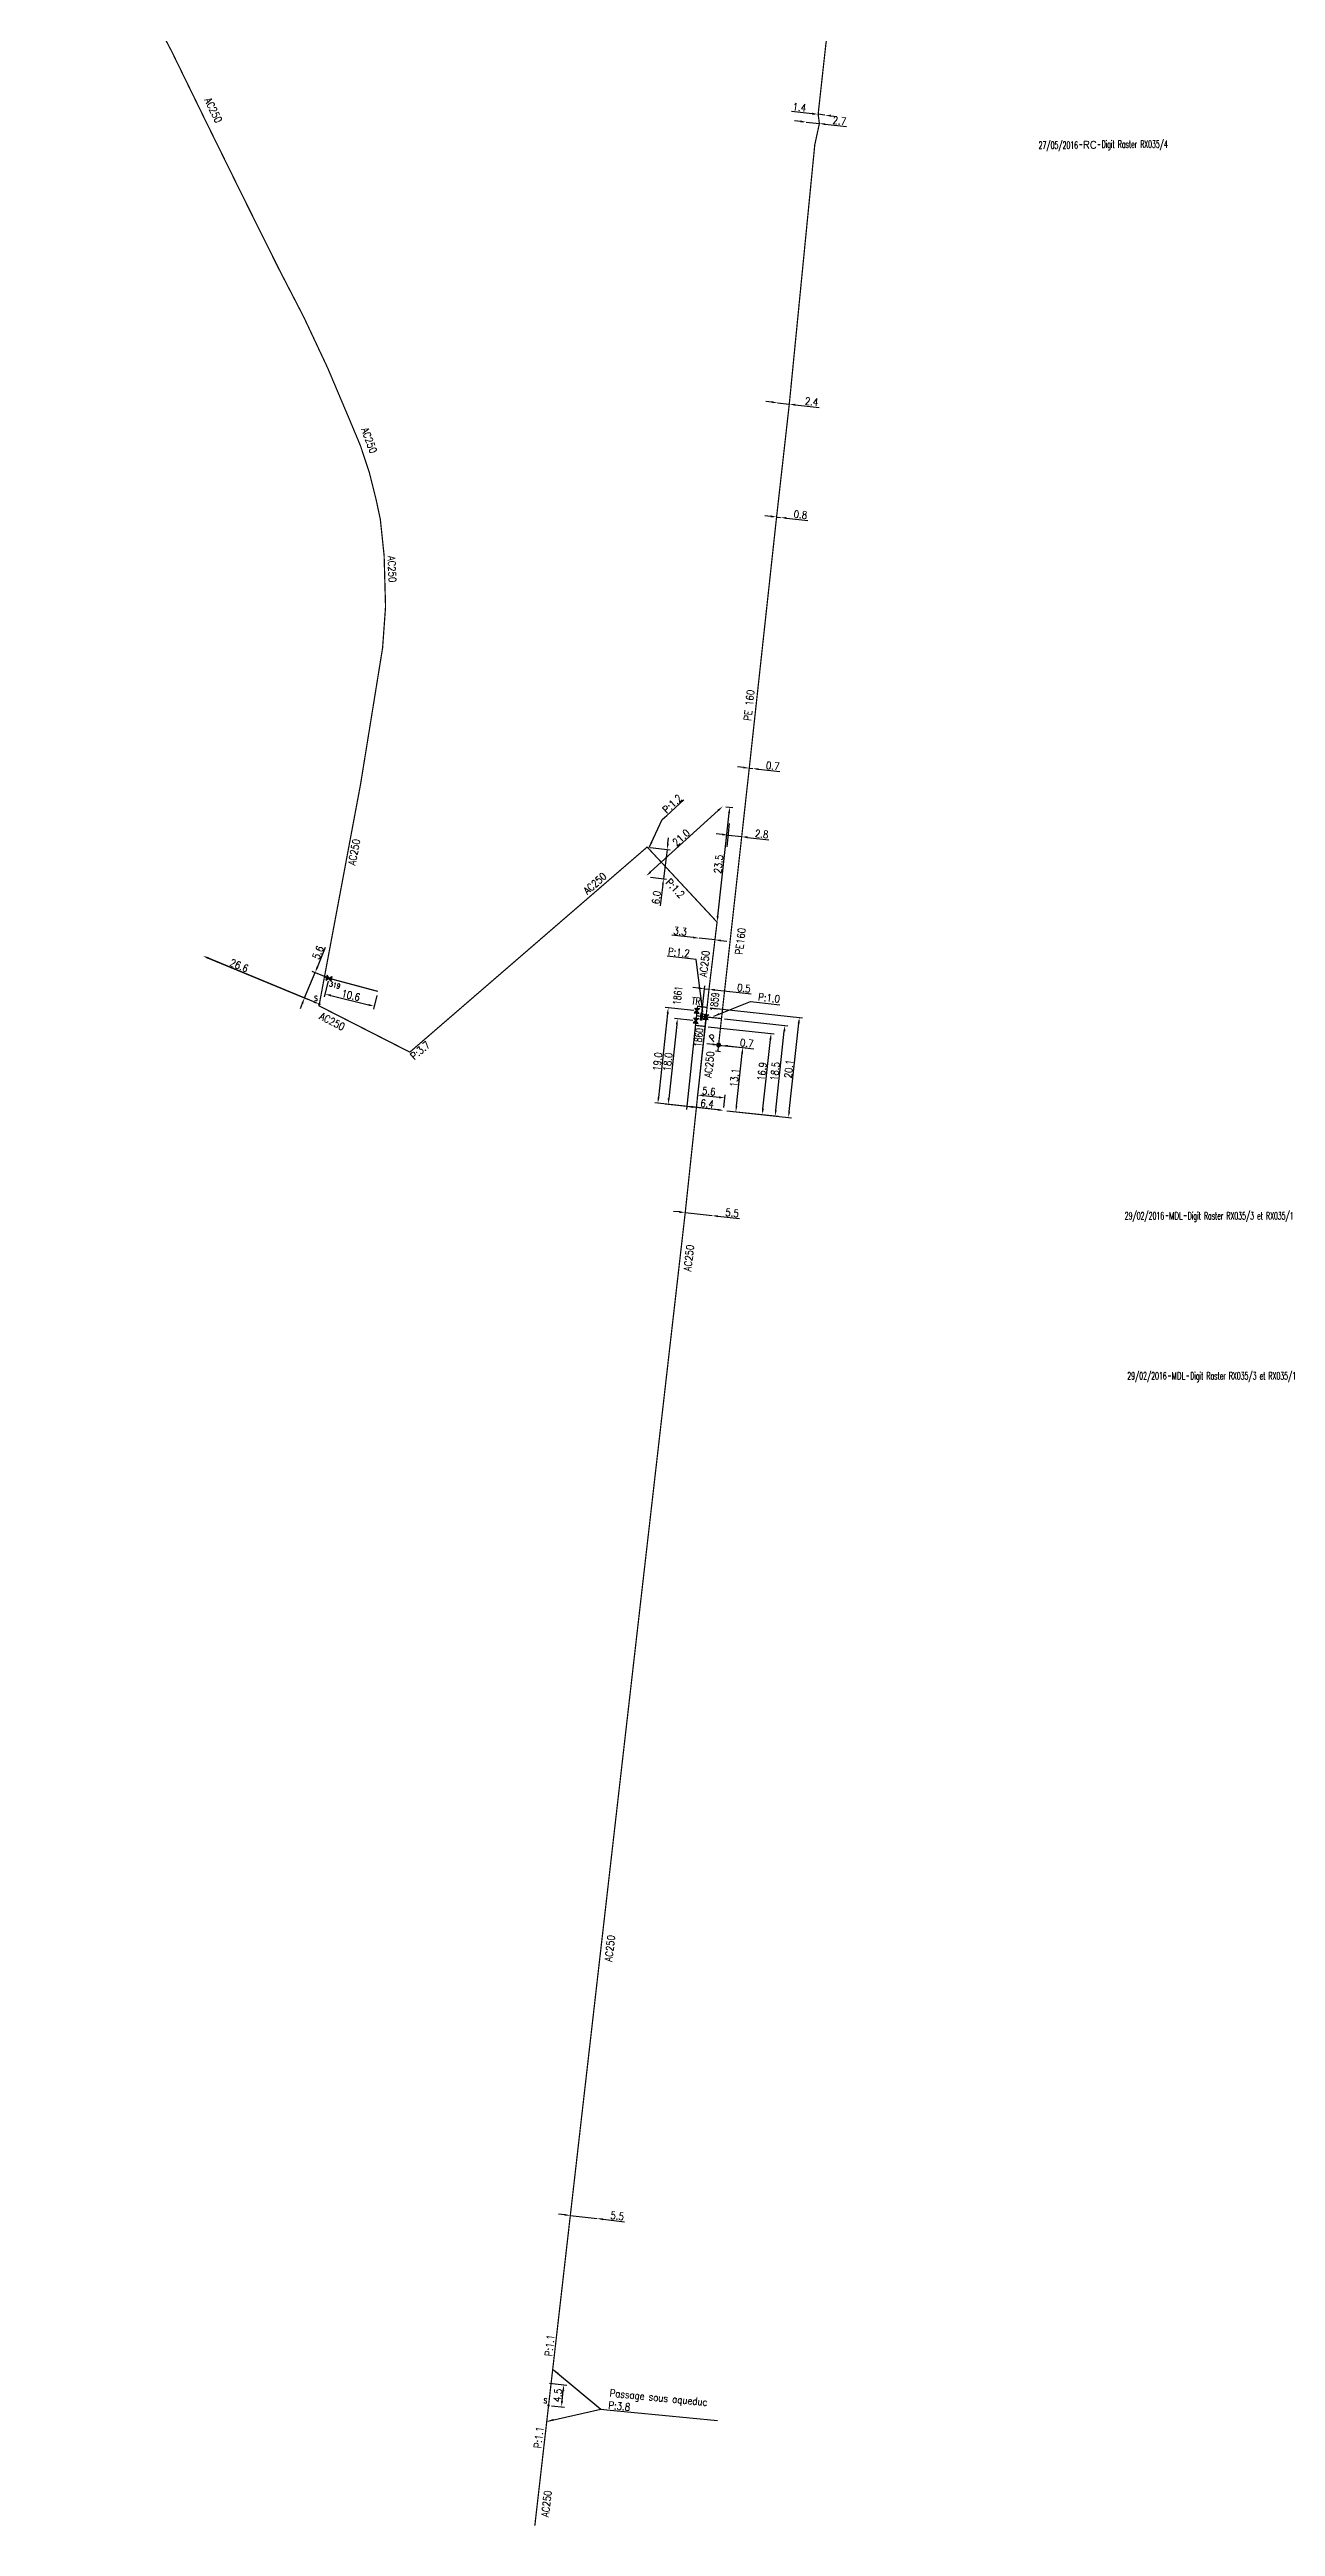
# Model space of a CAD drawing. Header units: millimetres. Extents: x 151000 to 151988, y 126000 to 127000.
# Drawn here: x 151739 to 151988, y 126000 to 126503 of the extents above; entities that cross this region are included whole.
import ezdxf
from ezdxf.enums import TextEntityAlignment as Align

# ---------------------------------------------------------------- set-up
doc = ezdxf.new("R2010")
doc.units = ezdxf.units.MM
doc.layers.get('0').update_dxf_attribs({"linetype": 'CONTINUOUS'})
for name, color, linetype in [('G_120', 4, 'CONTINUOUS'), ('G_300', 7, 'CONTINUOUS'), ('G_340', 7, 'CONTINUOUS'), ('G_910', 7, 'CONTINUOUS')]:
    doc.layers.add(name, color=color, linetype=linetype)
doc.styles.add('G_ROMANS', font='ROMANS.SHX', dxfattribs={"width": 0.75})
doc.styles.get("Standard").update_dxf_attribs({"font": 'romans.shx', "width": 0.85})
doc.linetypes.add('G_CROSS_COUNTRY', pattern='A,8,-7.08,["CROSS COUNTRY",Standard,S=1,R=0,X=-6.34,Y=-0.5],-7.08', length=22.16)
doc.linetypes.add('G_typB_AP', pattern='A,5,-0.3,["o",Standard,S=1.5,R=0,X=0,Y=-0.5],-1.65', length=6.95)
doc.linetypes.add('G_typB_PE', pattern='A,5,-0.3,["o",Standard,S=1.5,R=0,X=0,Y=-0.5],-1.65', length=6.95)
doc.dimstyles.get("Standard").update_dxf_attribs({"dimtxt": 1.5, "dimasz": 1.2, "dimexe": 0.625, "dimexo": 0.625, "dimgap": 0.25, "dimtad": 1, "dimdec": 1, "dimzin": 0, "dimdsep": 46, "dimtxsty": 'Standard', "dimcen": -0.5, "dimadec": 0, "dimazin": 0, "dimtfac": 1, "dimtdec": 1, "dimtmove": 0, "dimatfit": 3, "dimfxl": 0, "dimtolj": 1, "dimtzin": 0, "dimarcsym": 0})

# ---------------------------------------------------------------- blocks, each defined once
blk = doc.blocks.new('*D0')
at = {"layer": 'G_120', "color": 0, "linetype": 'Continuous', "lineweight": -2, "transparency": 16777216}
for p, q in [((151843.43, 126063.22), (151842.23, 126063.35)), ((151844.62, 126063.08), (151850.08, 126062.46)), ((151851.28, 126062.32), (151855.62, 126061.82))]:
    blk.add_line(p, q, dxfattribs=at)
at = {"layer": 'G_120', "color": 0, "linetype": 'Continuous', "transparency": 16777216}
for points in [[(151843.45, 126063.41), (151843.4, 126063.02), (151844.62, 126063.08)], [(151851.3, 126062.52), (151851.25, 126062.12), (151850.08, 126062.46)]]:
    blk.add_solid(points, dxfattribs=at)
at = {"layer": 'G_120', "color": 0, "linetype": 'Continuous', "transparency": 16777216, "insert": (151854.16, 126063), "char_height": 1.5, "attachment_point": 5, "rotation": 353.48}
blk.add_mtext('\\A1;5.5', dxfattribs=at)
blk = doc.blocks.new('G_300_11')
at = {"color": 0, "linetype": 'Continuous', "const_width": 0.248, "flags": 128}
blk.add_lwpolyline([(-0.13, 0, 1), (0.13, 0, 1)], format="xyb", close=True, dxfattribs=at)
at = {"linetype": 'Continuous', "style": 'G_ROMANS', "width": 0.75}
blk.add_attdef('S', text='', height=1, dxfattribs=at).set_placement((0, 1.35), align=Align.MIDDLE_CENTER)
at = {"color": 0, "linetype": 'Continuous', "width": 0.75, "flags": 3}
for tag, p in [('DEF_LEG', (0, -5)), ('DEF_COUP', (0, -7.5)), ('DEF_TYPE', (0, -10))]:
    blk.add_attdef(tag, text='', height=1.2, dxfattribs=at).set_placement(p, align=Align.MIDDLE)
blk = doc.blocks.new('*D2')
at = {"layer": 'G_300', "color": 0, "linetype": 'Continuous', "lineweight": -2, "transparency": 16777216}
for p, q in [((151840.41, 126028.99), (151843.93, 126028.58)), ((151840.82, 126024.41), (151843.42, 126024.11)), ((151842.94, 126025.38), (151843.18, 126027.46))]:
    blk.add_line(p, q, dxfattribs=at)
at = {"layer": 'G_300', "color": 0, "linetype": 'Continuous', "transparency": 16777216}
for points in [[(151842.74, 126025.4), (151843.14, 126025.35), (151842.8, 126024.18)], [(151842.98, 126027.48), (151843.38, 126027.44), (151843.31, 126028.65)]]:
    blk.add_solid(points, dxfattribs=at)
at = {"layer": 'G_300', "color": 0, "linetype": 'Continuous', "transparency": 16777216, "insert": (151842.06, 126026.53), "char_height": 1.5, "attachment_point": 5, "rotation": 83.4811}
blk.add_mtext('\\A1;4.5', dxfattribs=at)
blk = doc.blocks.new('*D3')
at = {"layer": 'G_120', "color": 0, "linetype": 'Continuous', "lineweight": -2, "transparency": 16777216}
for p, q in [((151866.78, 126267.05), (151865.59, 126267.18)), ((151867.98, 126266.92), (151873.44, 126266.31)), ((151874.63, 126266.18), (151878.98, 126265.7))]:
    blk.add_line(p, q, dxfattribs=at)
at = {"layer": 'G_120', "color": 0, "linetype": 'Continuous', "transparency": 16777216}
for points in [[(151866.81, 126267.25), (151866.76, 126266.85), (151867.98, 126266.92)], [(151874.66, 126266.38), (151874.61, 126265.98), (151873.44, 126266.31)]]:
    blk.add_solid(points, dxfattribs=at)
at = {"layer": 'G_120', "color": 0, "linetype": 'Continuous', "transparency": 16777216, "insert": (151877.51, 126266.87), "char_height": 1.5, "attachment_point": 5, "rotation": 353.6717}
blk.add_mtext('\\A1;5.5', dxfattribs=at)
blk = doc.blocks.new('*D4')
at = {"layer": 'G_120', "color": 0, "linetype": 'Continuous', "lineweight": -2, "transparency": 16777216}
for p, q in [((151869.6, 126322.84), (151865.25, 126323.31)), ((151874.02, 126322.36), (151870.79, 126322.71)), ((151875.21, 126322.23), (151876.41, 126322.1))]:
    blk.add_line(p, q, dxfattribs=at)
at = {"layer": 'G_120', "color": 0, "linetype": 'Continuous', "transparency": 16777216}
for points in [[(151869.62, 126323.04), (151869.58, 126322.64), (151870.79, 126322.71)], [(151875.24, 126322.43), (151875.19, 126322.03), (151874.02, 126322.36)]]:
    blk.add_solid(points, dxfattribs=at)
at = {"layer": 'G_120', "color": 0, "linetype": 'Continuous', "transparency": 16777216, "insert": (151866.93, 126324.13), "char_height": 1.5, "attachment_point": 5, "rotation": 353.8231}
blk.add_mtext('\\A1;3.3', dxfattribs=at)
blk = doc.blocks.new('*D5')
at = {"layer": 'G_120', "color": 0, "linetype": 'Continuous', "lineweight": -2, "transparency": 16777216}
blk.add_line((151874.7, 126348.68), (151860.95, 126336.16), dxfattribs=at)
at = {"layer": 'G_120', "color": 0, "linetype": 'Continuous', "transparency": 16777216}
for points in [[(151874.56, 126348.83), (151874.83, 126348.53), (151875.59, 126349.49)], [(151860.81, 126336.31), (151861.08, 126336.01), (151860.06, 126335.35)]]:
    blk.add_solid(points, dxfattribs=at)
at = {"layer": 'G_120', "color": 0, "linetype": 'Continuous', "transparency": 16777216, "insert": (151867.15, 126343.16), "char_height": 1.5, "attachment_point": 5, "rotation": 42.3145}
blk.add_mtext('\\A1;21.0', dxfattribs=at)
blk = doc.blocks.new('*D6')
at = {"layer": 'G_120', "color": 0, "linetype": 'Continuous', "lineweight": -2, "transparency": 16777216}
for p, q in [((151860.86, 126341.16), (151864.92, 126340.66)), ((151864.45, 126341.93), (151864.59, 126343.12)), ((151864.3, 126340.74), (151863.58, 126334.78)), ((151860.95, 126335.1), (151864.2, 126334.7)), ((151863.43, 126333.59), (151862.91, 126329.31))]:
    blk.add_line(p, q, dxfattribs=at)
at = {"layer": 'G_120', "color": 0, "linetype": 'Continuous', "transparency": 16777216}
for points in [[(151864.25, 126341.95), (151864.65, 126341.9), (151864.3, 126340.74)], [(151863.23, 126333.61), (151863.63, 126333.56), (151863.58, 126334.78)]]:
    blk.add_solid(points, dxfattribs=at)
at = {"layer": 'G_120', "color": 0, "linetype": 'Continuous', "transparency": 16777216, "insert": (151862.11, 126330.97), "char_height": 1.5, "attachment_point": 5, "rotation": 83.0623}
blk.add_mtext('\\A1;6.0', dxfattribs=at)
blk = doc.blocks.new('*D7')
at = {"layer": 'G_120', "color": 0, "linetype": 'Continuous', "lineweight": -2, "transparency": 16777216}
for p, q in [((151874.59, 126327.16), (151876.9, 126348.14)), ((151876.21, 126349.42), (151877.65, 126349.26))]:
    blk.add_line(p, q, dxfattribs=at)
at = {"layer": 'G_120', "color": 0, "linetype": 'Continuous', "transparency": 16777216}
for points in [[(151876.7, 126348.16), (151877.1, 126348.11), (151877.03, 126349.33)], [(151874.39, 126327.19), (151874.78, 126327.14), (151874.45, 126325.97)]]:
    blk.add_solid(points, dxfattribs=at)
at = {"layer": 'G_120', "color": 0, "linetype": 'Continuous', "transparency": 16777216, "insert": (151874.75, 126337.76), "char_height": 1.5, "attachment_point": 5, "rotation": 83.7023}
blk.add_mtext('\\A1;23.5', dxfattribs=at)
blk = doc.blocks.new('*D8')
at = {"layer": 'G_300', "color": 0, "linetype": 'Continuous', "lineweight": -2, "transparency": 16777216}
for p, q in [((151793.2, 126316.83), (151794.88, 126320.87)), ((151770.53, 126318.87), (151791.17, 126310.31)), ((151794.98, 126314.79), (151792.16, 126315.96)), ((151790.6, 126310.55), (151792.74, 126315.72)), ((151790.14, 126309.44), (151789.68, 126308.33))]:
    blk.add_line(p, q, dxfattribs=at)
at = {"layer": 'G_300', "color": 0, "linetype": 'Continuous', "transparency": 16777216}
for points in [[(151793.02, 126316.9), (151793.39, 126316.75), (151792.74, 126315.72)], [(151789.95, 126309.51), (151790.32, 126309.36), (151790.6, 126310.55)]]:
    blk.add_solid(points, dxfattribs=at)
at = {"layer": 'G_300', "color": 0, "linetype": 'Continuous', "transparency": 16777216, "insert": (151793.34, 126319.78), "char_height": 1.5, "attachment_point": 5, "rotation": 67.4783}
blk.add_mtext('\\A1;5.6', dxfattribs=at)
blk = doc.blocks.new('*D9')
at = {"layer": 'G_300', "color": 0, "linetype": 'Continuous', "lineweight": -2, "transparency": 16777216}
blk.add_line((151792.49, 126309.76), (151771.06, 126318.65), dxfattribs=at)
at = {"layer": 'G_300', "color": 0, "linetype": 'Continuous', "transparency": 16777216}
for points in [[(151771.14, 126318.83), (151770.99, 126318.46), (151769.95, 126319.11)], [(151792.57, 126309.94), (151792.42, 126309.57), (151793.6, 126309.3)]]:
    blk.add_solid(points, dxfattribs=at)
at = {"layer": 'G_300', "color": 0, "linetype": 'Continuous', "transparency": 16777216, "insert": (151777.3, 126317.14), "char_height": 1.5, "attachment_point": 5, "rotation": 337.4783}
blk.add_mtext('\\A1;26.6', dxfattribs=at)
blk = doc.blocks.new('*D10')
at = {"layer": 'G_300', "color": 0, "linetype": 'Continuous', "lineweight": -2, "transparency": 16777216}
for p, q in [((151795.41, 126313.95), (151794.61, 126310.75)), ((151795.93, 126311.06), (151803.59, 126309.16)), ((151805.3, 126311.08), (151804.6, 126308.26))]:
    blk.add_line(p, q, dxfattribs=at)
at = {"layer": 'G_300', "color": 0, "linetype": 'Continuous', "transparency": 16777216}
for points in [[(151795.97, 126311.26), (151795.88, 126310.87), (151794.76, 126311.35)], [(151803.64, 126309.35), (151803.54, 126308.97), (151804.75, 126308.87)]]:
    blk.add_solid(points, dxfattribs=at)
at = {"layer": 'G_300', "color": 0, "linetype": 'Continuous', "transparency": 16777216, "insert": (151800, 126311.08), "char_height": 1.5, "attachment_point": 5, "rotation": 346.0475}
blk.add_mtext('\\A1;10.6', dxfattribs=at)
blk = doc.blocks.new('G_300_04')
at = {"linetype": 'Continuous'}
h = blk.add_hatch(color=0, dxfattribs=at)
h.paths.add_polyline_path([(-0.5, 0.5), (-0.5, -0.5), (0, 0)])
h.paths.add_polyline_path([(0.5, 0.5), (0, 0), (0.5, -0.5)])
at = {"color": 0, "linetype": 'Continuous', "flags": 128}
blk.add_lwpolyline([(-0.5, -0.5), (0.5, 0.5), (0.5, -0.5), (-0.5, 0.5)], close=True, dxfattribs=at)
at = {"color": 0, "linetype": 'Continuous', "width": 0.75}
blk.add_attdef('NUM', text='', height=1, dxfattribs=at).set_placement((0, 1.78), align=Align.MIDDLE_CENTER)
at = {"color": 0, "linetype": 'Continuous', "width": 0.75, "flags": 3}
for tag, p in [('DEF_LEG', (0, -5)), ('DEF_COUP', (0, -7.5)), ('DEF_TYPE', (0, -10))]:
    blk.add_attdef(tag, text='', height=1.2, dxfattribs=at).set_placement(p, align=Align.MIDDLE)
blk = doc.blocks.new('GIS_MODF')
at = {"color": 0, "linetype": 'Continuous', "flags": 128}
for points in [[(-2.18, -0.01), (-1.68, -0.01)], [(1.52, -0.01), (2.02, -0.01)]]:
    blk.add_lwpolyline(points, dxfattribs=at)
at = {"color": 0, "linetype": 'Continuous', "width": 0.5}
blk.add_attdef('DATE', text='', height=1.5, dxfattribs=at).set_placement((-2.5, -0.8), align=Align.RIGHT)
at = {"color": 0, "linetype": 'Continuous', "width": 1.771291}
blk.add_attdef('USER', text='', height=1.5, dxfattribs=at).set_placement((-1.51, -0.8), (1.28, -0.8), align=Align.FIT)
at = {"color": 0, "linetype": 'Continuous', "width": 0.5}
blk.add_attdef('DESC', (2.29, -0.8), '', height=1.5, dxfattribs=at)
blk = doc.blocks.new('*D16')
at = {"layer": 'G_340', "color": 0, "linetype": 'Continuous', "lineweight": -2, "transparency": 16777216}
for p, q in [((151873.57, 126301.12), (151872.37, 126301.25)), ((151874.76, 126300.99), (151875.45, 126300.92)), ((151876.65, 126300.79), (151881.96, 126300.21))]:
    blk.add_line(p, q, dxfattribs=at)
at = {"layer": 'G_340', "color": 0, "linetype": 'Continuous', "transparency": 16777216}
for points in [[(151873.59, 126301.32), (151873.54, 126300.92), (151874.76, 126300.99)], [(151876.67, 126300.98), (151876.63, 126300.59), (151875.45, 126300.92)]]:
    blk.add_solid(points, dxfattribs=at)
at = {"layer": 'G_340', "color": 0, "linetype": 'Continuous', "transparency": 16777216, "insert": (151880.49, 126301.38), "char_height": 1.5, "attachment_point": 5, "rotation": 353.8218}
blk.add_mtext('\\A1;0.7', dxfattribs=at)
blk = doc.blocks.new('*D17')
at = {"layer": 'G_120', "color": 0, "linetype": 'Continuous', "lineweight": -2, "transparency": 16777216}
for p, q in [((151879.81, 126357.38), (151878.62, 126357.52)), ((151881, 126357.25), (151881.7, 126357.18)), ((151882.89, 126357.04), (151887.24, 126356.56))]:
    blk.add_line(p, q, dxfattribs=at)
at = {"layer": 'G_120', "color": 0, "linetype": 'Continuous', "transparency": 16777216}
for points in [[(151879.83, 126357.58), (151879.79, 126357.19), (151881, 126357.25)], [(151882.91, 126357.24), (151882.87, 126356.85), (151881.7, 126357.18)]]:
    blk.add_solid(points, dxfattribs=at)
at = {"layer": 'G_120', "color": 0, "linetype": 'Continuous', "transparency": 16777216, "insert": (151885.77, 126357.73), "char_height": 1.5, "attachment_point": 5, "rotation": 353.7023}
blk.add_mtext('\\A1;0.7', dxfattribs=at)
blk = doc.blocks.new('*D18')
at = {"layer": 'G_120', "color": 0, "linetype": 'Continuous', "lineweight": -2, "transparency": 16777216}
for p, q in [((151875.49, 126343.78), (151874.29, 126343.91)), ((151876.68, 126343.64), (151879.46, 126343.34)), ((151879.53, 126343.96), (151879.53, 126343.96)), ((151880.65, 126343.2), (151885, 126342.72))]:
    blk.add_line(p, q, dxfattribs=at)
at = {"layer": 'G_120', "color": 0, "linetype": 'Continuous', "transparency": 16777216}
for points in [[(151875.51, 126343.98), (151875.46, 126343.58), (151876.68, 126343.64)], [(151880.68, 126343.4), (151880.63, 126343), (151879.46, 126343.34)]]:
    blk.add_solid(points, dxfattribs=at)
at = {"layer": 'G_120', "color": 0, "linetype": 'Continuous', "transparency": 16777216, "insert": (151883.53, 126343.89), "char_height": 1.5, "attachment_point": 5, "rotation": 353.6673}
blk.add_mtext('\\A1;2.8', dxfattribs=at)
blk = doc.blocks.new('G_340_07')
at = {"color": 0, "linetype": 'Continuous', "const_width": 0.25, "flags": 128}
blk.add_lwpolyline([(0, 0), (1.25, 0)], dxfattribs=at)
at = {"color": 0, "linetype": 'Continuous', "flags": 128}
blk.add_lwpolyline([(1.25, -0.5), (1.25, 0.5)], dxfattribs=at)
at = {"color": 0, "linetype": 'Continuous', "style": 'G_ROMANS', "width": 0.75, "flags": 3}
for tag, p in [('DEF_LEG', (0, -5)), ('DEF_COUP', (0, -7.5)), ('DEF_TYPE', (0, -10))]:
    blk.add_attdef(tag, text='', height=1.2, dxfattribs=at).set_placement(p, align=Align.MIDDLE)
blk = doc.blocks.new('G_300_12')
at = {"color": 0, "linetype": 'Continuous', "const_width": 0.497, "flags": 128}
blk.add_lwpolyline([(-0.25, 0, 1), (0.25, 0, 1)], format="xyb", close=True, dxfattribs=at)
at = {"color": 0, "linetype": 'Continuous', "style": 'G_ROMANS', "width": 0.75}
blk.add_text('P', height=1.5, dxfattribs=at).set_placement((0, 1.85), align=Align.MIDDLE)
at = {"color": 0, "linetype": 'Continuous', "style": 'G_ROMANS', "width": 0.75, "flags": 3}
for tag, p in [('DEF_LEG', (0, -5)), ('DEF_COUP', (0, -7.5)), ('DEF_TYPE', (0, -10))]:
    blk.add_attdef(tag, text='', height=1.2, dxfattribs=at).set_placement(p, align=Align.MIDDLE)
blk = doc.blocks.new('*D19')
at = {"layer": 'G_340', "color": 0, "linetype": 'Continuous', "lineweight": -2, "transparency": 16777216}
for p, q in [((151875.38, 126300.92), (151880.31, 126300.39)), ((151878.4, 126288.63), (151879.56, 126299.26))]:
    blk.add_line(p, q, dxfattribs=at)
at = {"layer": 'G_340', "color": 0, "linetype": 'Continuous', "transparency": 16777216}
for points in [[(151879.36, 126299.29), (151879.75, 126299.24), (151879.68, 126300.46)], [(151878.2, 126288.65), (151878.6, 126288.61), (151878.27, 126287.43)]]:
    blk.add_solid(points, dxfattribs=at)
at = {"layer": 'G_340', "color": 0, "linetype": 'Continuous', "transparency": 16777216, "insert": (151878.02, 126294.34), "char_height": 1.5, "attachment_point": 5, "rotation": 83.8218}
blk.add_mtext('\\A1;13.1', dxfattribs=at)
blk = doc.blocks.new('*D26')
at = {"layer": 'G_120', "color": 0, "linetype": 'Continuous', "lineweight": -2, "ltscale": 0.25, "transparency": 16777216}
for p, q in [((151885.56, 126431.65), (151884.37, 126431.78)), ((151886.75, 126431.52), (151889.14, 126431.25)), ((151890.33, 126431.12), (151895.18, 126430.59))]:
    blk.add_line(p, q, dxfattribs=at)
at = {"layer": 'G_120', "color": 0, "linetype": 'Continuous', "ltscale": 0.25, "transparency": 16777216}
for points in [[(151885.58, 126431.85), (151885.54, 126431.45), (151886.75, 126431.52)], [(151890.35, 126431.32), (151890.31, 126430.93), (151889.14, 126431.25)]]:
    blk.add_solid(points, dxfattribs=at)
at = {"layer": 'G_120', "color": 0, "linetype": 'Continuous', "ltscale": 0.25, "transparency": 16777216, "insert": (151893.68, 126431.76), "char_height": 1.5, "attachment_point": 5, "rotation": 353.7516}
blk.add_mtext('\\A1;2.4', dxfattribs=at)
blk = doc.blocks.new('*D31')
at = {"layer": 'G_120', "color": 0, "linetype": 'Continuous', "lineweight": -2, "transparency": 16777216}
for p, q in [((151891.38, 126488.72), (151890.18, 126488.86)), ((151892.5, 126487.97), (151892.5, 126487.97)), ((151892.57, 126488.59), (151895.25, 126488.29)), ((151896.45, 126488.16), (151900.79, 126487.68))]:
    blk.add_line(p, q, dxfattribs=at)
at = {"layer": 'G_120', "color": 0, "linetype": 'Continuous', "transparency": 16777216}
for points in [[(151891.4, 126488.92), (151891.36, 126488.52), (151892.57, 126488.59)], [(151896.47, 126488.36), (151896.42, 126487.96), (151895.25, 126488.29)]]:
    blk.add_solid(points, dxfattribs=at)
at = {"layer": 'G_120', "color": 0, "linetype": 'Continuous', "transparency": 16777216, "insert": (151899.33, 126488.85), "char_height": 1.5, "attachment_point": 5, "rotation": 353.6944}
blk.add_mtext('\\A1;2.7', dxfattribs=at)
blk = doc.blocks.new('*D32')
at = {"layer": 'G_120', "color": 0, "linetype": 'Continuous', "lineweight": -2, "transparency": 16777216}
for p, q in [((151893.8, 126490.29), (151889.58, 126490.75)), ((151896.39, 126490), (151895, 126490.16)), ((151897.58, 126489.87), (151898.77, 126489.74))]:
    blk.add_line(p, q, dxfattribs=at)
at = {"layer": 'G_120', "color": 0, "linetype": 'Continuous', "transparency": 16777216}
for points in [[(151893.83, 126490.49), (151893.78, 126490.09), (151895, 126490.16)], [(151897.6, 126490.07), (151897.56, 126489.67), (151896.39, 126490)]]:
    blk.add_solid(points, dxfattribs=at)
at = {"layer": 'G_120', "color": 0, "linetype": 'Continuous', "transparency": 16777216, "insert": (151891.2, 126491.58), "char_height": 1.5, "attachment_point": 5, "rotation": 353.6956}
blk.add_mtext('\\A1;1.4', dxfattribs=at)
blk = doc.blocks.new('*D36')
at = {"layer": 'G_300', "color": 0, "linetype": 'Continuous', "lineweight": -2, "transparency": 16777216}
for p, q in [((151872.14, 126306.08), (151870.42, 126290.21)), ((151871.68, 126290.71), (151874.87, 126290.36)), ((151875.85, 126288.32), (151876.13, 126290.85))]:
    blk.add_line(p, q, dxfattribs=at)
at = {"layer": 'G_300', "color": 0, "linetype": 'Continuous', "transparency": 16777216}
for points in [[(151871.71, 126290.9), (151871.66, 126290.51), (151870.49, 126290.83)], [(151874.89, 126290.56), (151874.84, 126290.16), (151876.06, 126290.23)]]:
    blk.add_solid(points, dxfattribs=at)
at = {"layer": 'G_300', "color": 0, "linetype": 'Continuous', "transparency": 16777216, "insert": (151872.79, 126291.59), "char_height": 1.5, "attachment_point": 5, "rotation": 353.8231}
blk.add_mtext('\\A1;5.6', dxfattribs=at)
blk = doc.blocks.new('*D37')
at = {"layer": 'G_120', "color": 0, "linetype": 'Continuous', "lineweight": -2, "transparency": 16777216}
for p, q in [((151875.97, 126306.29), (151888.87, 126304.89)), ((151886.39, 126287.76), (151888.12, 126303.77)), ((151876.41, 126287.64), (151886.88, 126286.5))]:
    blk.add_line(p, q, dxfattribs=at)
at = {"layer": 'G_120', "color": 0, "linetype": 'Continuous', "transparency": 16777216}
for points in [[(151887.92, 126303.79), (151888.32, 126303.75), (151888.25, 126304.96)], [(151886.19, 126287.78), (151886.59, 126287.74), (151886.26, 126286.57)]]:
    blk.add_solid(points, dxfattribs=at)
at = {"layer": 'G_120', "color": 0, "linetype": 'Continuous', "transparency": 16777216, "insert": (151886.23, 126295.64), "char_height": 1.5, "attachment_point": 5, "rotation": 83.8218}
blk.add_mtext('\\A1;18.5', dxfattribs=at)
blk = doc.blocks.new('*D38')
at = {"layer": 'G_120', "color": 0, "linetype": 'Continuous', "lineweight": -2, "transparency": 16777216}
for p, q in [((151872.62, 126304.7), (151886.05, 126303.24)), ((151883.78, 126288.04), (151885.3, 126302.12)), ((151876.41, 126287.64), (151884.27, 126286.78))]:
    blk.add_line(p, q, dxfattribs=at)
at = {"layer": 'G_120', "color": 0, "linetype": 'Continuous', "transparency": 16777216}
for points in [[(151885.1, 126302.14), (151885.5, 126302.1), (151885.43, 126303.31)], [(151883.58, 126288.07), (151883.98, 126288.02), (151883.65, 126286.85)]]:
    blk.add_solid(points, dxfattribs=at)
at = {"layer": 'G_120', "color": 0, "linetype": 'Continuous', "transparency": 16777216, "insert": (151883.59, 126295.61), "char_height": 1.5, "attachment_point": 5, "rotation": 83.8218}
blk.add_mtext('\\A1;16.9', dxfattribs=at)
blk = doc.blocks.new('*D39')
at = {"layer": 'G_120', "color": 0, "linetype": 'Continuous', "lineweight": -2, "transparency": 16777216}
for p, q in [((151873.04, 126308.57), (151891.8, 126306.54)), ((151889.11, 126287.47), (151891.05, 126305.41)), ((151876.41, 126287.64), (151889.6, 126286.21))]:
    blk.add_line(p, q, dxfattribs=at)
at = {"layer": 'G_120', "color": 0, "linetype": 'Continuous', "transparency": 16777216}
for points in [[(151890.85, 126305.43), (151891.25, 126305.39), (151891.18, 126306.6)], [(151888.91, 126287.49), (151889.3, 126287.45), (151888.98, 126286.28)]]:
    blk.add_solid(points, dxfattribs=at)
at = {"layer": 'G_120', "color": 0, "linetype": 'Continuous', "transparency": 16777216, "insert": (151889.04, 126296.13), "char_height": 1.5, "attachment_point": 5, "rotation": 83.8218}
blk.add_mtext('\\A1;20.1', dxfattribs=at)
blk = doc.blocks.new('*D40')
at = {"layer": 'G_300', "color": 0, "linetype": 'Continuous', "lineweight": -2, "transparency": 16777216}
for p, q in [((151870.1, 126305.31), (151868.22, 126287.89)), ((151874.59, 126287.83), (151869.48, 126288.39))]:
    blk.add_line(p, q, dxfattribs=at)
at = {"layer": 'G_300', "color": 0, "linetype": 'Continuous', "transparency": 16777216}
for points in [[(151869.5, 126288.58), (151869.46, 126288.19), (151868.28, 126288.51)], [(151874.61, 126288.03), (151874.57, 126287.63), (151875.79, 126287.7)]]:
    blk.add_solid(points, dxfattribs=at)
at = {"layer": 'G_300', "color": 0, "linetype": 'Continuous', "transparency": 16777216, "insert": (151872.44, 126289.07), "char_height": 1.5, "attachment_point": 5, "rotation": 353.8231}
blk.add_mtext('\\A1;6.4', dxfattribs=at)
blk = doc.blocks.new('*D41')
at = {"layer": 'G_120', "color": 0, "linetype": 'Continuous', "lineweight": -2, "ltscale": 0.25, "transparency": 16777216}
for p, q in [((151885.36, 126408.44), (151884.16, 126408.57)), ((151886.55, 126408.31), (151887.34, 126408.23)), ((151888.54, 126408.1), (151892.88, 126407.63))]:
    blk.add_line(p, q, dxfattribs=at)
at = {"layer": 'G_120', "color": 0, "linetype": 'Continuous', "ltscale": 0.25, "transparency": 16777216}
for points in [[(151885.38, 126408.64), (151885.33, 126408.24), (151886.55, 126408.31)], [(151888.56, 126408.3), (151888.52, 126407.9), (151887.34, 126408.23)]]:
    blk.add_solid(points, dxfattribs=at)
at = {"layer": 'G_120', "color": 0, "linetype": 'Continuous', "ltscale": 0.25, "transparency": 16777216, "insert": (151891.41, 126408.8), "char_height": 1.5, "attachment_point": 5, "rotation": 353.8718}
blk.add_mtext('\\A1;0.8', dxfattribs=at)
blk = doc.blocks.new('*D42')
at = {"layer": 'G_300', "color": 0, "linetype": 'Continuous', "lineweight": -2, "transparency": 16777216}
for p, q in [((151869.55, 126306), (151865.77, 126306.41)), ((151866.26, 126305.15), (151864.63, 126290.12)), ((151875.16, 126287.77), (151863.88, 126288.99))]:
    blk.add_line(p, q, dxfattribs=at)
at = {"layer": 'G_300', "color": 0, "linetype": 'Continuous', "transparency": 16777216}
for points in [[(151866.06, 126305.17), (151866.46, 126305.13), (151866.39, 126306.34)], [(151864.43, 126290.14), (151864.83, 126290.1), (151864.5, 126288.92)]]:
    blk.add_solid(points, dxfattribs=at)
at = {"layer": 'G_300', "color": 0, "linetype": 'Continuous', "transparency": 16777216, "insert": (151864.43, 126297.55), "char_height": 1.5, "attachment_point": 5, "rotation": 83.8231}
blk.add_mtext('\\A1;18.0', dxfattribs=at)
blk = doc.blocks.new('*D43')
at = {"layer": 'G_300', "color": 0, "linetype": 'Continuous', "lineweight": -2, "transparency": 16777216}
for p, q in [((151864.4, 126307.38), (151862.56, 126290.34)), ((151869.76, 126308.01), (151863.91, 126308.64)), ((151875.16, 126287.77), (151861.81, 126289.22))]:
    blk.add_line(p, q, dxfattribs=at)
at = {"layer": 'G_300', "color": 0, "linetype": 'Continuous', "transparency": 16777216}
for points in [[(151864.2, 126307.41), (151864.6, 126307.36), (151864.53, 126308.58)], [(151862.36, 126290.36), (151862.75, 126290.32), (151862.43, 126289.15)]]:
    blk.add_solid(points, dxfattribs=at)
at = {"layer": 'G_300', "color": 0, "linetype": 'Continuous', "transparency": 16777216, "insert": (151862.34, 126297.62), "char_height": 1.5, "attachment_point": 5, "rotation": 83.8231}
blk.add_mtext('\\A1;19.0', dxfattribs=at)
blk = doc.blocks.new('G_340_16')
at = {"linetype": 'Continuous'}
blk.add_hatch(color=0, dxfattribs=at).paths.add_polyline_path([(0.125, 0.75), (-0.125, 0.75), (-0.125, -0.75), (0.125, -0.75)])
at = {"color": 0, "linetype": 'Continuous'}
blk.add_lwpolyline([(-0.125, 0.75), (0.125, 0.75), (0.125, -0.75), (-0.125, -0.75)], close=True, dxfattribs=at)
at = {"color": 0, "linetype": 'Continuous', "width": 0.75}
for tag, height, flags, p in [('TR', 1.5, 8, (0, 3)), ('DEF_LEG', 1.2, 3, (0, -5)), ('DEF_COUP', 1.2, 3, (0, -7.5)), ('DEF_TYPE', 1.2, 3, (0, -10))]:
    blk.add_attdef(tag, text='', height=height, dxfattribs=dict(at, flags=flags)).set_placement(p, align=Align.MIDDLE)
blk = doc.blocks.new('*D44')
at = {"layer": 'G_340', "color": 0, "linetype": 'Continuous', "lineweight": -2, "transparency": 16777216}
for p, q in [((151870.69, 126312.53), (151869.5, 126312.66)), ((151871.35, 126307.42), (151871.95, 126313.03)), ((151871.89, 126312.41), (151872.81, 126312.31)), ((151874.01, 126312.18), (151881.38, 126311.38))]:
    blk.add_line(p, q, dxfattribs=at)
at = {"layer": 'G_340', "color": 0, "linetype": 'Continuous', "transparency": 16777216}
for points in [[(151870.71, 126312.73), (151870.67, 126312.34), (151871.89, 126312.41)], [(151874.03, 126312.37), (151873.99, 126311.98), (151872.81, 126312.31)]]:
    blk.add_solid(points, dxfattribs=at)
at = {"layer": 'G_340', "color": 0, "linetype": 'Continuous', "transparency": 16777216, "insert": (151879.91, 126312.54), "char_height": 1.5, "attachment_point": 5, "rotation": 353.8231}
blk.add_mtext('\\A1;0.5', dxfattribs=at)

msp = doc.modelspace()

# ---------------------------------------------------------------- linework, layer by layer
at = {"layer": 'G_120', "linetype": 'G_typB_PE', "ltscale": 0.5, "const_width": 0.25, "flags": 128}
msp.add_lwpolyline([(151874.76, 126300.99), (151875.35, 126306.36), (151879.46, 126343.34), (151880.86, 126356.01), (151886.55, 126408.31), (151889.13, 126431.22), (151894.22, 126482.99), (151894.3, 126483.88), (151895.25, 126488.29), (151895, 126490.16), (151896.08, 126500), (151896.54, 126504.15), (151901.77, 126545.1), (151906.68, 126588.83), (151908.21, 126601.7), (151910.92, 126629.28), (151911.77, 126638.91), (151914.46, 126650.22), (151914.92, 126652.07), (151914.51, 126671.07), (151912.25, 126680.03, -0.091944), (151912.25, 126680.12), (151912.37, 126681.17), (151913.97, 126694.51), (151915.28, 126713.75), (151916.89, 126736.84), (151917.8, 126750.05), (151919.95, 126782.4), (151921.29, 126821.11), (151922.78, 126831.18), (151924.72, 126840.82), (151927.2, 126850.53), (151929.95, 126861.27), (151935.67, 126889.67), (151938.11, 126899.37), (151941.31, 126914.02), (151946.64, 126938.45), (151951.94, 126962.88), (151955.91, 126987.56), (151957.65, 126999.38), (151957.76, 127000)], format="xyb", dxfattribs=at)
at = {"layer": 'G_120', "linetype": 'G_CROSS_COUNTRY'}
msp.add_lwpolyline([(151794.64, 126314.84, 0.25, 0.25, 0), (151801.98, 126354, 0.25, 0.25, 0), (151806.46, 126381.7, 0.25, 0.25, 0), (151807.06, 126390.08, 0.25, 0.25, 0), (151806.77, 126400.47, 0.25, 0.25, 0), (151806, 126407.82, 0.25, 0.25, 0), (151805.18, 126411.67, 0.25, 0.25, 0.057466), (151799.73, 126428.12, 0.25, 0.25, 0.028774), (151785.27, 126458.94, 0.25, 0.25, -0.002529), (151763.56, 126503, 0.25, 0.25, 0.047839), (151738.95, 126543.24, 0.25, 0.25, 0.037431)], format="xyseb", dxfattribs=at)
at = {"layer": 'G_120', "linetype": 'G_typB_PE', "ltscale": 0.5, "const_width": 0.25, "flags": 128}
for points in [[(151872.26, 126307.2), (151872.42, 126308.63), (151872.81, 126312.31), (151874.02, 126322.36), (151874.45, 126325.97), (151860.24, 126341.23), (151812, 126299.54), (151793.51, 126308.97), (151793.6, 126309.3), (151794.64, 126314.84), (151795.07, 126314.68)], [(151796.04, 126314.42), (151805.5, 126311.89)], [(151875.35, 126306.36), (151871.28, 126306.79)]]:
    msp.add_lwpolyline(points, dxfattribs=at)
at = {"layer": 'G_120', "linetype": 'Continuous', "flags": 128}
msp.add_lwpolyline([(151876.94, 126345.99), (151876.42, 126341.3)], dxfattribs=at)
at = {"layer": 'G_120', "linetype": 'G_typB_AP', "ltscale": 0.5, "const_width": 0.25, "flags": 128}
for points in [[(151837.4, 126000), (151844.62, 126063.08), (151844.62, 126063.08), (151867.98, 126266.92), (151872, 126304.77), (151872.15, 126306.2)], [(151870.22, 126306.43), (151870.28, 126306.94), (151870.33, 126307.45)], [(151871.28, 126306.79), (151870.28, 126306.94)], [(151870.44, 126308.44), (151870.48, 126308.87), (151872.42, 126308.63)], [(151872, 126304.77), (151870.07, 126304.98), (151870.12, 126305.44)]]:
    msp.add_lwpolyline(points, dxfattribs=at)

# ---------------------------------------------------------------- block references
at = {"layer": 'G_300'}
ref = msp.add_blockref('G_300_11', (151793.6, 126309.3), dxfattribs=dict(at, rotation=29.71820621978617))
ref.add_attrib('S', 'S', dxfattribs={"layer": '0', "linetype": 'Continuous', "height": 1, "style": 'G_ROMANS', "width": 0.75}).set_placement((151792.93, 126310.47), align=Align.MIDDLE_CENTER)
ref = msp.add_blockref('G_300_04', (151795.56, 126314.55), dxfattribs=dict(at, rotation=344.819205863651))
ref.add_attrib('NUM', '319', dxfattribs={"layer": '0', "color": 0, "linetype": 'Continuous', "height": 1, "rotation": 345.0392, "width": 0.75}).set_placement((151796.75, 126313.16), align=Align.MIDDLE_CENTER)
ref = msp.add_blockref('G_300_04', (151870.38, 126307.94), dxfattribs=dict(at, rotation=83.82305086137241))
ref.add_attrib('NUM', '1861', dxfattribs={"layer": '0', "color": 0, "linetype": 'Continuous', "height": 1.5, "rotation": 83.8231, "style": 'G_ROMANS', "width": 0.75}).set_placement((151866.44, 126311.07), align=Align.MIDDLE_CENTER)
ref = msp.add_blockref('G_300_04', (151872.21, 126306.7), dxfattribs=dict(at, rotation=83.82305086137238))
ref.add_attrib('NUM', '1859', dxfattribs={"layer": '0', "color": 0, "linetype": 'Continuous', "height": 1.5, "rotation": 83.8231, "style": 'G_ROMANS', "width": 0.75}).set_placement((151873.94, 126309.75), align=Align.MIDDLE_CENTER)
ref = msp.add_blockref('G_300_04', (151870.17, 126305.93), dxfattribs=dict(at, rotation=83.82305086137241))
ref.add_attrib('NUM', '1860', dxfattribs={"layer": '0', "color": 0, "linetype": 'Continuous', "height": 1.5, "rotation": 83.8231, "style": 'G_ROMANS', "width": 0.75}).set_placement((151870.68, 126302.52), align=Align.MIDDLE_CENTER)
at = {"layer": 'G_300', "rotation": 39.27974454569073}
msp.add_blockref('G_300_12', (151874.76, 126300.99), dxfattribs=at)
at = {"layer": 'G_300'}
ref = msp.add_blockref('G_300_11', (151840.2, 126024.48), dxfattribs=dict(at, rotation=83.46867425895799))
ref.add_attrib('S', 'S', dxfattribs={"layer": '0', "linetype": 'Continuous', "height": 1, "rotation": 353.2126, "style": 'G_ROMANS', "width": 0.75}).set_placement((151839.56, 126025.42), align=Align.MIDDLE_CENTER)
at = {"layer": 'G_340'}
ref = msp.add_blockref('G_340_16', (151871.28, 126306.79), dxfattribs=dict(at, rotation=353.9450411606996))
ref.add_attrib('TR', 'TR', dxfattribs={"layer": '0', "color": 0, "linetype": 'Continuous', "height": 1.5, "rotation": 353.945, "width": 0.75, "flags": 8}).set_placement((151870.21, 126309.91), align=Align.MIDDLE)
at = {"layer": 'G_340', "rotation": 263.6630504570084}
msp.add_blockref('G_340_07', (151874.76, 126300.99), dxfattribs=at)
at = {"layer": 'G_910'}
ref = msp.add_blockref('GIS_MODF', (151950.34, 126484.01), dxfattribs=at)
ref.add_attrib('DATE', '27/05/2016', dxfattribs={"layer": '0', "color": 0, "linetype": 'Continuous', "height": 1.5, "width": 0.5}).set_placement((151947.83, 126483.14), align=Align.RIGHT)
ref.add_attrib('USER', 'RC', dxfattribs={"layer": '0', "color": 0, "linetype": 'Continuous', "height": 1.5, "rotation": 360, "width": 0.99919}).set_placement((151948.84, 126483.21), (151951.62, 126483.21), align=Align.FIT)
ref.add_attrib('DESC', 'Digit Raster RX035/4', (151952.62, 126483.34), dxfattribs={"layer": '0', "color": 0, "linetype": 'Continuous', "height": 1.5, "width": 0.5})
ref = msp.add_blockref('GIS_MODF', (151967.85, 126266.33), dxfattribs=at)
ref.add_attrib('DATE', '29/02/2016', dxfattribs={"layer": '0', "color": 0, "linetype": 'Continuous', "height": 1.5, "width": 0.5}).set_placement((151965.34, 126265.54), align=Align.RIGHT)
ref.add_attrib('USER', 'MDL', dxfattribs={"layer": '0', "color": 0, "linetype": 'Continuous', "height": 1.5, "width": 0.638826}).set_placement((151966.34, 126265.54), (151969.12, 126265.54), align=Align.FIT)
ref.add_attrib('DESC', 'Digit Raster RX035/3 et RX035/1', (151970.14, 126265.54), dxfattribs={"layer": '0', "color": 0, "linetype": 'Continuous', "height": 1.5, "width": 0.5})
ref = msp.add_blockref('GIS_MODF', (151968.35, 126233.79), dxfattribs=at)
ref.add_attrib('DATE', '29/02/2016', dxfattribs={"layer": '0', "color": 0, "linetype": 'Continuous', "height": 1.5, "width": 0.5}).set_placement((151965.85, 126232.99), align=Align.RIGHT)
ref.add_attrib('USER', 'MDL', dxfattribs={"layer": '0', "color": 0, "linetype": 'Continuous', "height": 1.5, "width": 0.638826}).set_placement((151966.84, 126232.99), (151969.63, 126232.99), align=Align.FIT)
ref.add_attrib('DESC', 'Digit Raster RX035/3 et RX035/1', (151970.64, 126232.99), dxfattribs={"layer": '0', "color": 0, "linetype": 'Continuous', "height": 1.5, "width": 0.5})

# ---------------------------------------------------------------- texts
at = {"layer": 'G_120', "linetype": 'Continuous', "width": 0.85}
for s, rotation, p in [('AC250', 296.1027, (151770.19, 126493.1)), ('AC250', 290.4198, (151802.09, 126426.17)), ('AC250', 272.1985, (151807.51, 126400.41)), ('PE 160', 83.7547, (151881.36, 126366.81)), ('AC250', 79.3777, (151800.9, 126337.39)), ('AC250', 41.5, (151848.1, 126331.48)), ('P:1.2', 312.9781, (151863.9, 126333.94)), ('AC250', 332.986, (151793.48, 126306.32)), ('P:3.7', 40.8323, (151812.91, 126297.88)), ('AC250', 83.343, (151869.15, 126254.93)), ('AC250', 83.343, (151853.09, 126114.61)), ('P:1.1', 83.4687, (151840.91, 126034.38)), ('P:1.1', 83.4687, (151838.69, 126015.69)), ('AC250', 83.343, (151840.2, 126001.71))]:
    msp.add_text(s, height=1.5, rotation=rotation, dxfattribs=at).set_placement(p)
for s, rotation, p in [('PE160', 83.5404, (151879.19, 126322.08)), ('AC250', 83.8999, (151871.9, 126317.49)), ('AC250', 84.0259, (151872.86, 126297.02))]:
    msp.add_text(s, height=1.5, rotation=rotation, dxfattribs=at).set_placement(p, align=Align.MIDDLE)
at = {"layer": 'G_120', "linetype": 'Continuous', "char_height": 1.5}
for s, insert, attachment_point, rotation in [('\\A1;P:1.2', (151864.23, 126347.96), 7, 42.3324), ('\\A1;P:1.0', (151882.91, 126311.54), 1, 353.8218), ('\\A1;Passage sous aqueduc\\PP:3.8', (151852.32, 126023.8), 7, 354.4571)]:
    msp.add_mtext(s, dxfattribs=dict(at, insert=insert, attachment_point=attachment_point, rotation=rotation))
at = {"layer": 'G_340', "linetype": 'Continuous', "ltscale": 0.5, "insert": (151868.81, 126318.81), "char_height": 1.5, "attachment_point": 9, "rotation": 353.9479}
msp.add_mtext('\\A1;P:1.2', dxfattribs=at)

# ---------------------------------------------------------------- dimensions: what is measured, and where the dimension line sits
at = {"layer": 'G_120', "linetype": 'Continuous'}
for base, p1, p2, angle, picture, middle, dimtype in [((151895, 126490.16), (151896.39, 126490), (151895, 126490.16), 353.6956, '*D32', (151891.09, 126490.59), 160), ((151895.25, 126488.29), (151892.57, 126488.59), (151895.25, 126488.29), 353.6944, '*D31', (151899.22, 126487.86), 160), ((151881, 126357.25), (151881.7, 126357.18), (151881, 126357.25), 173.7023, '*D17', (151885.66, 126356.74), 161), ((151879.46, 126343.34), (151876.68, 126343.64), (151879.46, 126343.34), 353.6673, '*D18', (151883.42, 126342.9), 161), ((151888.25, 126304.96), (151875.79, 126287.7), (151875.35, 126306.36), 83.8218, '*D37', (151887.23, 126295.53), 160)]:
    dim = msp.add_linear_dim(base=base, p1=p1, p2=p2, angle=angle, dimstyle='Standard', dxfattribs=at)
    dim.commit()
    dim.dimension.update_dxf_attribs({"geometry": picture, "text_midpoint": middle, "dimtype": dimtype})
at = {"layer": 'G_120', "linetype": 'Continuous', "ltscale": 0.25}
for base, p1, p2, angle, override, picture, middle in [((151889.14, 126431.25), (151886.75, 126431.52), (151889.14, 126431.25), 353.7516, {"dimse2": 1, "dimtmove": 0}, '*D26', (151893.57, 126430.77)), ((151887.34, 126408.23), (151886.34, 126406.42), (151887.14, 126406.33), 353.8718, {"dimse1": 1, "dimse2": 1, "dimtmove": 0}, '*D41', (151891.31, 126407.8))]:
    dim = msp.add_linear_dim(base=base, p1=p1, p2=p2, angle=angle, dimstyle='Standard', override=override, dxfattribs=at)
    dim.commit()
    dim.dimension.update_dxf_attribs({"geometry": picture, "text_midpoint": middle, "dimtype": 161})
at = {"layer": 'G_120', "linetype": 'Continuous'}
for base, p1, p2, angle, override, picture, middle in [((151860.06, 126335.35), (151875.59, 126349.49), (151860.06, 126335.35), 42.3145, {"dimatfit": 0}, '*D5', (151867.82, 126342.42)), ((151877.03, 126349.33), (151874.45, 126325.97), (151875.59, 126349.49), 263.7023, {"dimatfit": 0}, '*D7', (151875.74, 126337.65)), ((151863.58, 126334.78), (151860.24, 126341.23), (151860.33, 126335.18), 83.0623, {"dimatfit": 0}, '*D6', (151863.1, 126330.85)), ((151874.02108925, 126322.35871899), (151870.78995767, 126322.70841699), (151874.02108925, 126322.35871899), 173.82305086, {"dimatfit": 0}, '*D4', (151866.82738311, 126323.13727741)), ((151873.44, 126266.31), (151867.98, 126266.92), (151873.44, 126266.31), 173.6717, {"dimscale": 1, "dimlfac": 1, "dimlunit": 2, "dimatfit": 0}, '*D3', (151877.4, 126265.87)), ((151850.08, 126062.46), (151844.62, 126063.08), (151850.08, 126062.46), 173.48, {"dimscale": 1, "dimlfac": 1, "dimlunit": 2, "dimatfit": 0}, '*D0', (151854.04, 126062))]:
    dim = msp.add_linear_dim(base=base, p1=p1, p2=p2, angle=angle, dimstyle='Standard', override=override, dxfattribs=at)
    dim.commit()
    dim.dimension.update_dxf_attribs({"geometry": picture, "text_midpoint": middle, "dimtype": 160})
for base, p2, text, picture, middle in [((151891.18, 126306.6), (151872.42, 126308.63), '20.1', '*D39', (151890.03, 126296.02)), ((151885.43, 126303.31), (151872, 126304.77), '16.9', '*D38', (151884.58, 126295.5))]:
    dim = msp.add_linear_dim(base=base, p1=(151875.79, 126287.7), p2=p2, angle=83.8218, text=text, dimstyle='Standard', dxfattribs=at)
    dim.commit()
    dim.dimension.update_dxf_attribs({"geometry": picture, "text_midpoint": middle, "dimtype": 160})
at = {"layer": 'G_300', "linetype": 'Continuous'}
for base, p1, p2, angle, picture, middle in [((151790.6, 126310.55), (151795.56, 126314.55), (151769.95, 126319.11), 67.4783, '*D8', (151794.27, 126319.4)), ((151843.31, 126028.65), (151840.2, 126024.48), (151839.79, 126029.06), 263.4811, '*D2', (151843.06, 126026.42))]:
    dim = msp.add_linear_dim(base=base, p1=p1, p2=p2, angle=angle, dimstyle='Standard', override={"dimatfit": 0}, dxfattribs=at)
    dim.commit()
    dim.dimension.update_dxf_attribs({"geometry": picture, "text_midpoint": middle, "dimtype": 160})
for base, p1, p2, angle, text, picture, middle in [((151769.95, 126319.11), (151793.6, 126309.3), (151769.95, 126319.11), 337.4783, '26.6', '*D9', (151776.92, 126316.22)), ((151804.75, 126308.87), (151795.56, 126314.55), (151805.45, 126311.69), 166.0475, '10.6', '*D10', (151799.76, 126310.11))]:
    dim = msp.add_linear_dim(base=base, p1=p1, p2=p2, angle=angle, text=text, dimstyle='Standard', override={"dimatfit": 0}, dxfattribs=at)
    dim.commit()
    dim.dimension.update_dxf_attribs({"geometry": picture, "text_midpoint": middle, "dimtype": 160})
for base, p1, p2, angle, text, picture, middle in [((151862.43, 126289.15), (151870.38, 126307.94), (151875.79, 126287.7), 83.8231, '19.0', '*D43', (151863.33, 126297.52)), ((151864.5, 126288.92), (151870.17, 126305.93), (151875.79, 126287.7), 83.8231, '18.0', '*D42', (151865.42, 126297.44)), ((151868.28, 126288.51), (151875.79, 126287.7), (151870.17, 126305.93), 353.8231, '6.4', '*D40', (151872.34, 126288.08))]:
    dim = msp.add_linear_dim(base=base, p1=p1, p2=p2, angle=angle, text=text, dimstyle='Standard', dxfattribs=at)
    dim.commit()
    dim.dimension.update_dxf_attribs({"geometry": picture, "text_midpoint": middle, "dimtype": 160})
dim = msp.add_linear_dim(base=(151876.06, 126290.23), p1=(151872.21, 126306.7), p2=(151875.79, 126287.7), angle=173.8231, dimstyle='Standard', dxfattribs=at)
dim.commit()
dim.dimension.update_dxf_attribs({"geometry": '*D36', "text_midpoint": (151872.68, 126290.6), "dimtype": 160})
at = {"layer": 'G_340', "linetype": 'Continuous'}
dim = msp.add_linear_dim(base=(151872.81, 126312.31), p1=(151871.28, 126306.8), p2=(151872.81, 126312.31), angle=173.8231, text='0.5', dimstyle='Standard', dxfattribs=at)
dim.commit()
dim.dimension.update_dxf_attribs({"geometry": '*D44', "text_midpoint": (151879.8, 126311.55), "dimtype": 160})
for base, p1, angle, picture, middle, dimtype in [((151874.76, 126300.99), (151875.45, 126300.92), 173.8218, '*D16', (151880.39, 126300.38), 161), ((151879.68, 126300.46), (151878.27, 126287.43), 83.8218, '*D19', (151879.01, 126294.23), 160)]:
    dim = msp.add_linear_dim(base=base, p1=p1, p2=(151874.76, 126300.99), angle=angle, dimstyle='Standard', dxfattribs=at)
    dim.commit()
    dim.dimension.update_dxf_attribs({"geometry": picture, "text_midpoint": middle, "dimtype": dimtype})

# ---------------------------------------------------------------- leaders
at = {"layer": 'G_120', "linetype": 'Continuous', "annotation_type": 0, "has_hookline": 1, "hookline_direction": 0}
for points, text_width, horizontal_direction in [([(151860.64, 126341.12), (151863.32, 126346.8), (151864.21, 126347.61)], 4.49, (0.73925, 0.673431, 0)), ([(151840.05, 126021.29), (151850.85, 126023.69), (151852.05, 126023.58)], 22.34, (0.995324, -0.096591, 0))]:
    msp.add_leader(points, dimstyle='Standard', dxfattribs=dict(at, text_width=text_width, horizontal_direction=horizontal_direction))
at = {"layer": 'G_120', "linetype": 'Continuous', "annotation_type": 0, "has_hookline": 1, "hookline_direction": 0, "text_width": 4.49, "horizontal_direction": (0.994192, -0.10762, 0)}
msp.add_leader([(151873.77, 126306.85), (151881.28, 126309.82), (151882.47, 126309.69)], dimstyle='Standard', override={"dimgap": 0.25, "dimtad": 1}, dxfattribs=at)
at = {"layer": 'G_120', "linetype": 'Continuous'}
msp.add_leader([(151841.22, 126031.7), (151850.85, 126023.69)], dimstyle='Standard', dxfattribs=at)
at = {"layer": 'G_340', "linetype": 'Continuous', "ltscale": 0.5, "annotation_type": 0, "has_hookline": 1, "hookline_direction": 1, "text_width": 4.49, "horizontal_direction": (0.994426, -0.105433, 0)}
msp.add_leader([(151871.57, 126307.7), (151870.23, 126318.4), (151869.04, 126318.53)], dimstyle='Standard', dxfattribs=at)

doc.saveas('drawing.dxf')
